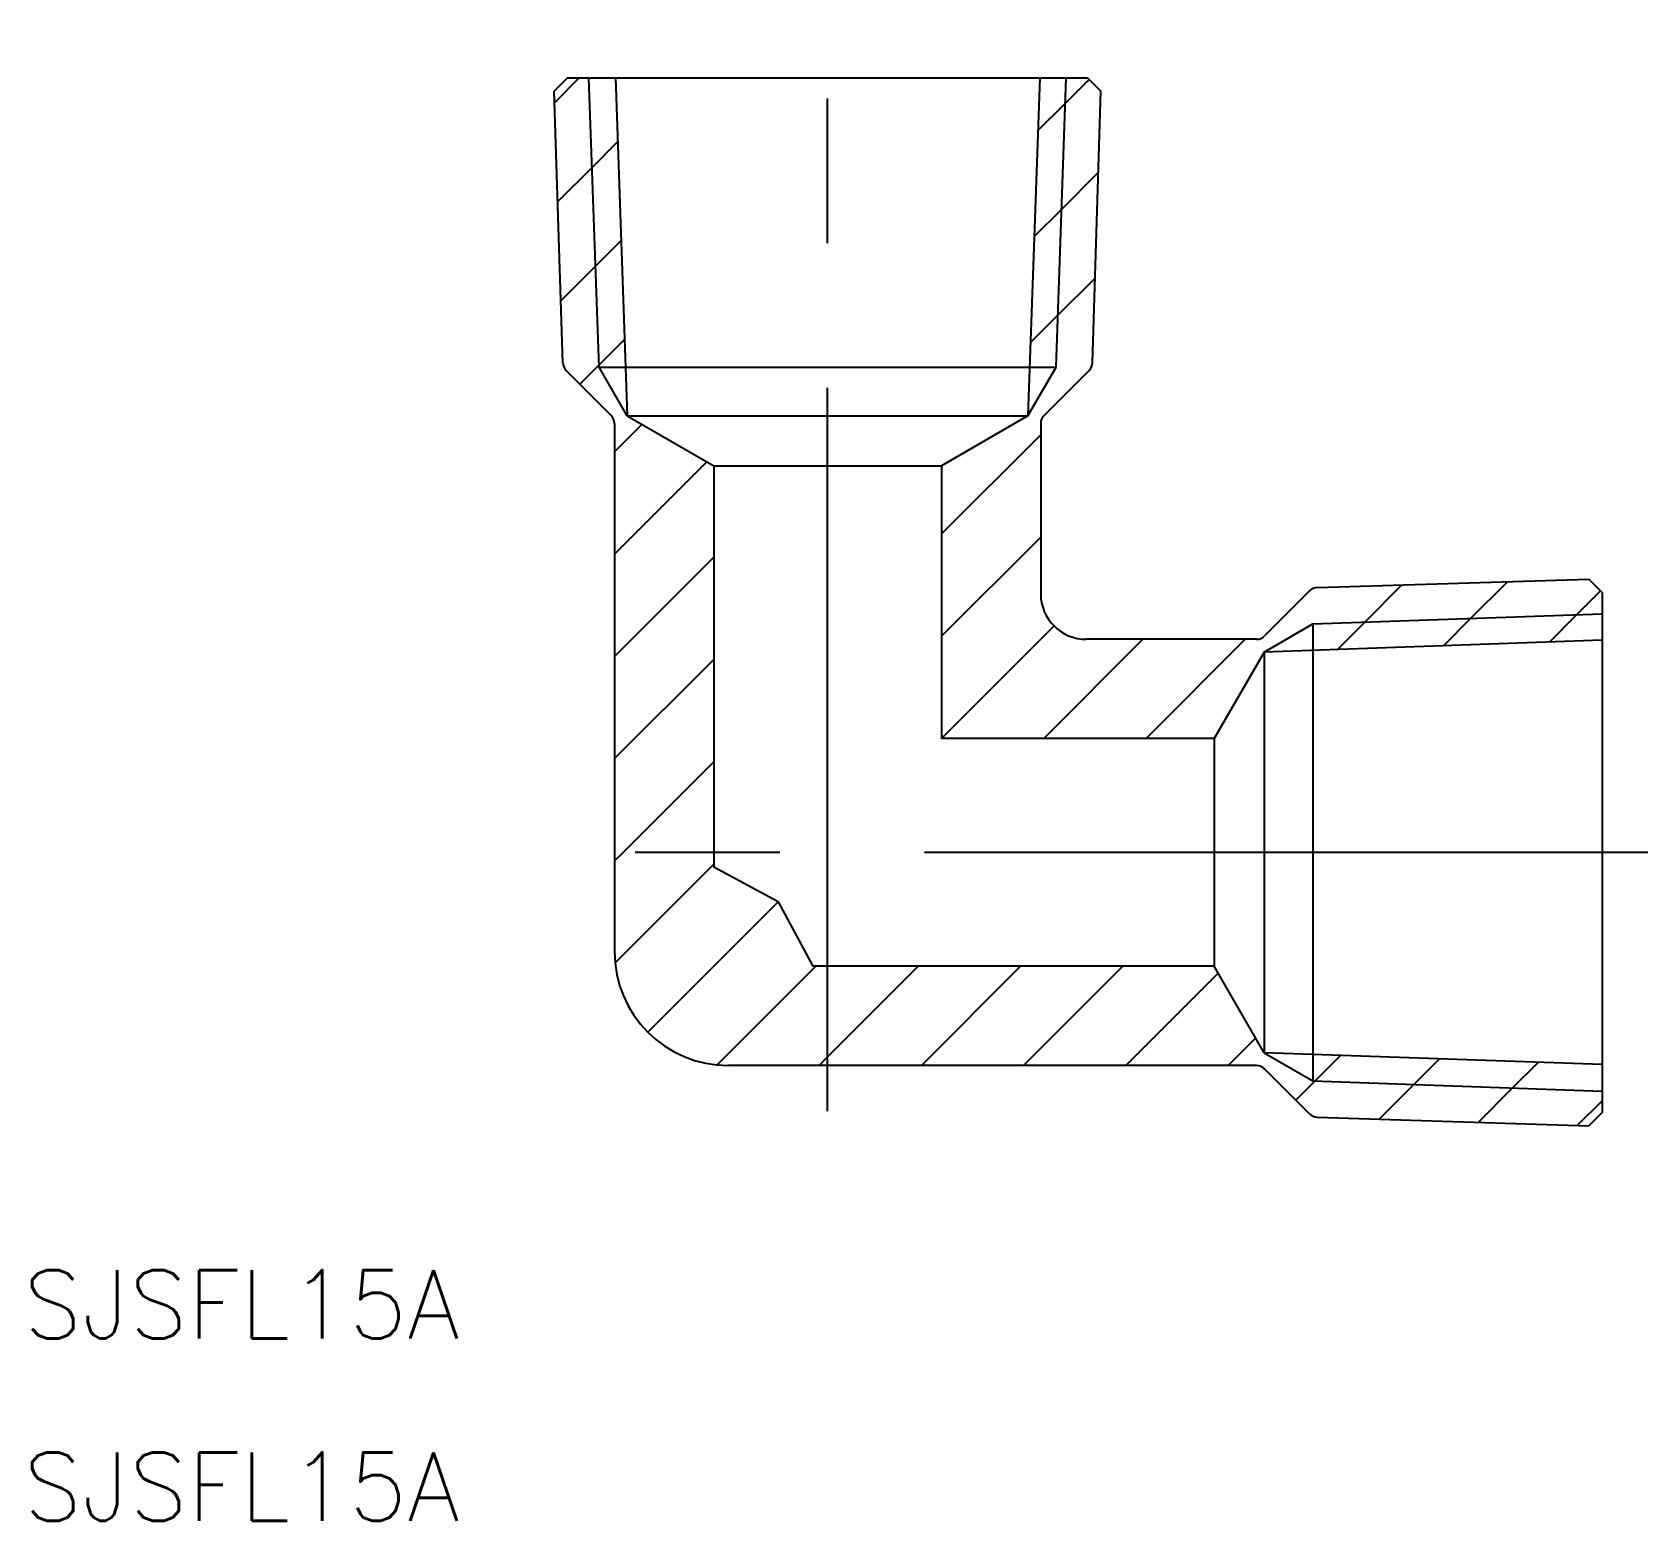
# Model space of a CAD drawing. Extents: x -34.9 to 36, y -29.3 to 36.
import ezdxf

# ---------------------------------------------------------------- set-up
doc = ezdxf.new("R2010")
doc.units = 0
doc.linetypes.add('CENTER', pattern=[50.8, 31.75, -6.35, 6.35, -6.35])
doc.layers.get('0').update_dxf_attribs({"linetype": 'CONTINUOUS'})
doc.layers.add('CENTER', color=1, linetype='CENTER')
doc.styles.get("Standard").update_dxf_attribs({"font": 'txt.shx', "height": 3, "bigfont": 'bigfont.shx'})

msp = doc.modelspace()

# ---------------------------------------------------------------- linework, layer by layer
at = {"color": 7, "linetype": 'CONTINUOUS'}
for p, q in [((-11.414, 34), (-11.996, 33.418)), ((-11.623, 21.498), (-11.996, 33.418)), ((-11.414, 34), (11.414, 34.002)), ((-9.315, 34), (-8.797, 19.159)), ((9.316, 34.002), (8.797, 19.159)), ((11.414, 34.002), (11.996, 33.42)), ((11.623, 21.498), (11.996, 33.42)), ((-10.034, 21.301), (10.034, 21.301)), ((-11.477, 21.16), (-9.501, 19.184)), ((11.477, 21.16), (9.501, 19.184)), ((-8.797, 19.159), (8.797, 19.159)), ((-8.797, 19.159), (-5, 16.966)), ((8.797, 19.159), (5, 16.966)), ((-9.355, 18.83), (-9.355, -4.355)), ((9.355, 18.83), (9.355, 11.355)), ((-5, 16.966), (-5, -0.655)), ((-5, 16.966), (5, 16.966)), ((5, 16.966), (5, 5)), ((21.159, 11.477), (19.183, 9.501)), ((21.497, 11.623), (33.417, 11.996)), ((33.999, 11.414), (33.417, 11.996)), ((33.999, 11.414), (34.001, -11.414)), ((21.299, 10.033), (21.301, -10.035)), ((18.83, 9.355), (11.355, 9.355)), ((33.999, 9.315), (19.157, 8.796)), ((19.157, 8.796), (16.965, 4.999)), ((19.157, 8.796), (19.158, -8.798)), ((16.966, 5), (5, 5)), ((16.965, 4.999), (16.964, -5.001)), ((-2.177, -2.177), (-5, -0.655)), ((-2.177, -2.177), (-0.655, -5)), ((16.966, -5.001), (-0.655, -5)), ((19.158, -8.798), (16.966, -5.001)), ((34.001, -9.315), (19.158, -8.798)), ((18.83, -9.355), (-4.355, -9.355)), ((21.159, -11.477), (19.183, -9.501)), ((21.497, -11.623), (33.419, -11.996)), ((34.001, -11.414), (33.419, -11.996))]:
    msp.add_line(p, q, dxfattribs=at)
at = {"color": 3, "linetype": 'CONTINUOUS'}
for p, q in [((-11.98, 32.921), (-10.901, 34)), ((-10.034, 21.301), (-10.477, 34)), ((10.034, 21.301), (10.478, 34.002)), ((10.439, 32.889), (11.483, 33.933)), ((9.235, 31.685), (10.439, 32.889)), ((-10.34, 30.071), (-9.217, 31.194)), ((-11.844, 28.567), (-10.34, 30.071)), ((10.276, 28.237), (11.884, 29.845)), ((9.072, 27.033), (10.276, 28.237)), ((-10.189, 25.732), (-9.066, 26.855)), ((-11.708, 24.213), (-10.189, 25.732)), ((10.114, 23.584), (11.739, 25.21)), ((8.91, 22.38), (10.114, 23.584)), ((-10.037, 21.394), (-8.914, 22.516)), ((-10.874, 20.557), (-10.037, 21.394)), ((-8.797, 19.159), (-10.034, 21.301)), ((8.797, 19.159), (10.034, 21.301)), ((-9.355, 17.586), (-8.154, 18.787)), ((5, 13.98), (9.355, 18.335)), ((-9.355, 13.096), (-5.307, 17.144)), ((5, 9.49), (9.355, 13.845)), ((-9.355, 8.606), (-5, 12.961)), ((23.583, 10.113), (25.21, 11.739)), ((28.236, 10.276), (29.845, 11.884)), ((32.889, 10.439), (33.932, 11.481)), ((5, 5), (9.941, 9.941)), ((19.157, 8.796), (21.299, 10.033)), ((21.299, 10.033), (33.999, 10.477)), ((22.379, 8.909), (23.583, 10.113)), ((27.032, 9.072), (28.236, 10.276)), ((31.685, 9.235), (32.889, 10.439)), ((9.49, 5), (13.845, 9.355)), ((13.98, 5), (18.335, 9.355)), ((-9.355, 4.116), (-5, 8.47)), ((-8.98, 0), (-5, 3.98)), ((-9.355, -0.374), (-8.98, 0)), ((-9.331, -4.841), (-5, -0.51)), ((-7.89, -7.89), (-2.177, -2.177)), ((-4.841, -9.331), (-0.51, -5)), ((0, -8.98), (3.98, -5)), ((4.116, -9.355), (8.47, -5.001)), ((8.606, -9.355), (12.96, -5.001)), ((13.096, -9.355), (17.143, -5.308)), ((17.586, -9.355), (18.787, -8.154)), ((-0.374, -9.355), (0, -8.98)), ((19.158, -8.798), (21.301, -10.035)), ((21.393, -10.038), (22.516, -8.915)), ((25.732, -10.189), (26.855, -9.067)), ((30.071, -10.341), (31.193, -9.218)), ((20.556, -10.874), (21.393, -10.038)), ((21.301, -10.035), (34.001, -10.477)), ((24.213, -11.708), (25.732, -10.189)), ((28.567, -11.844), (30.071, -10.341)), ((32.921, -11.98), (34.001, -10.9))]:
    msp.add_line(p, q, dxfattribs=at)
at = {"color": 7, "linetype": 'CONTINUOUS'}
for centre, radius, start, end in [((-11.124, 21.514), 0.5, 181.78991, 225), ((11.124, 21.514), 0.5, 315, 358.21009), ((-9.855, 18.83), 0.5, 0, 45), ((9.855, 18.83), 0.5, 135, 180), ((11.355, 11.355), 2, 180, 270), ((21.513, 11.124), 0.5, 91.78991, 135), ((18.83, 9.855), 0.5, 270, 315), ((-4.355, -4.355), 5, 180, 270), ((18.83, -9.855), 0.5, 45, 90), ((21.513, -11.124), 0.5, 225, 268.21009)]:
    msp.add_arc(centre, radius, start, end, dxfattribs=at)
at = {"layer": 'CENTER', "color": 1, "linetype": 'CENTER'}
for p, q in [((0, -11.355), (0, 36.001)), ((36, 0), (-11.355, 0))]:
    msp.add_line(p, q, dxfattribs=at)

# ---------------------------------------------------------------- texts
at = {"color": 7, "linetype": 'CONTINUOUS'}
for p in [(-35.297, -21.337), (-35.297, -29.337)]:
    msp.add_text('SJSFL15A', height=3, dxfattribs=at).set_placement(p)

doc.saveas('drawing.dxf')
